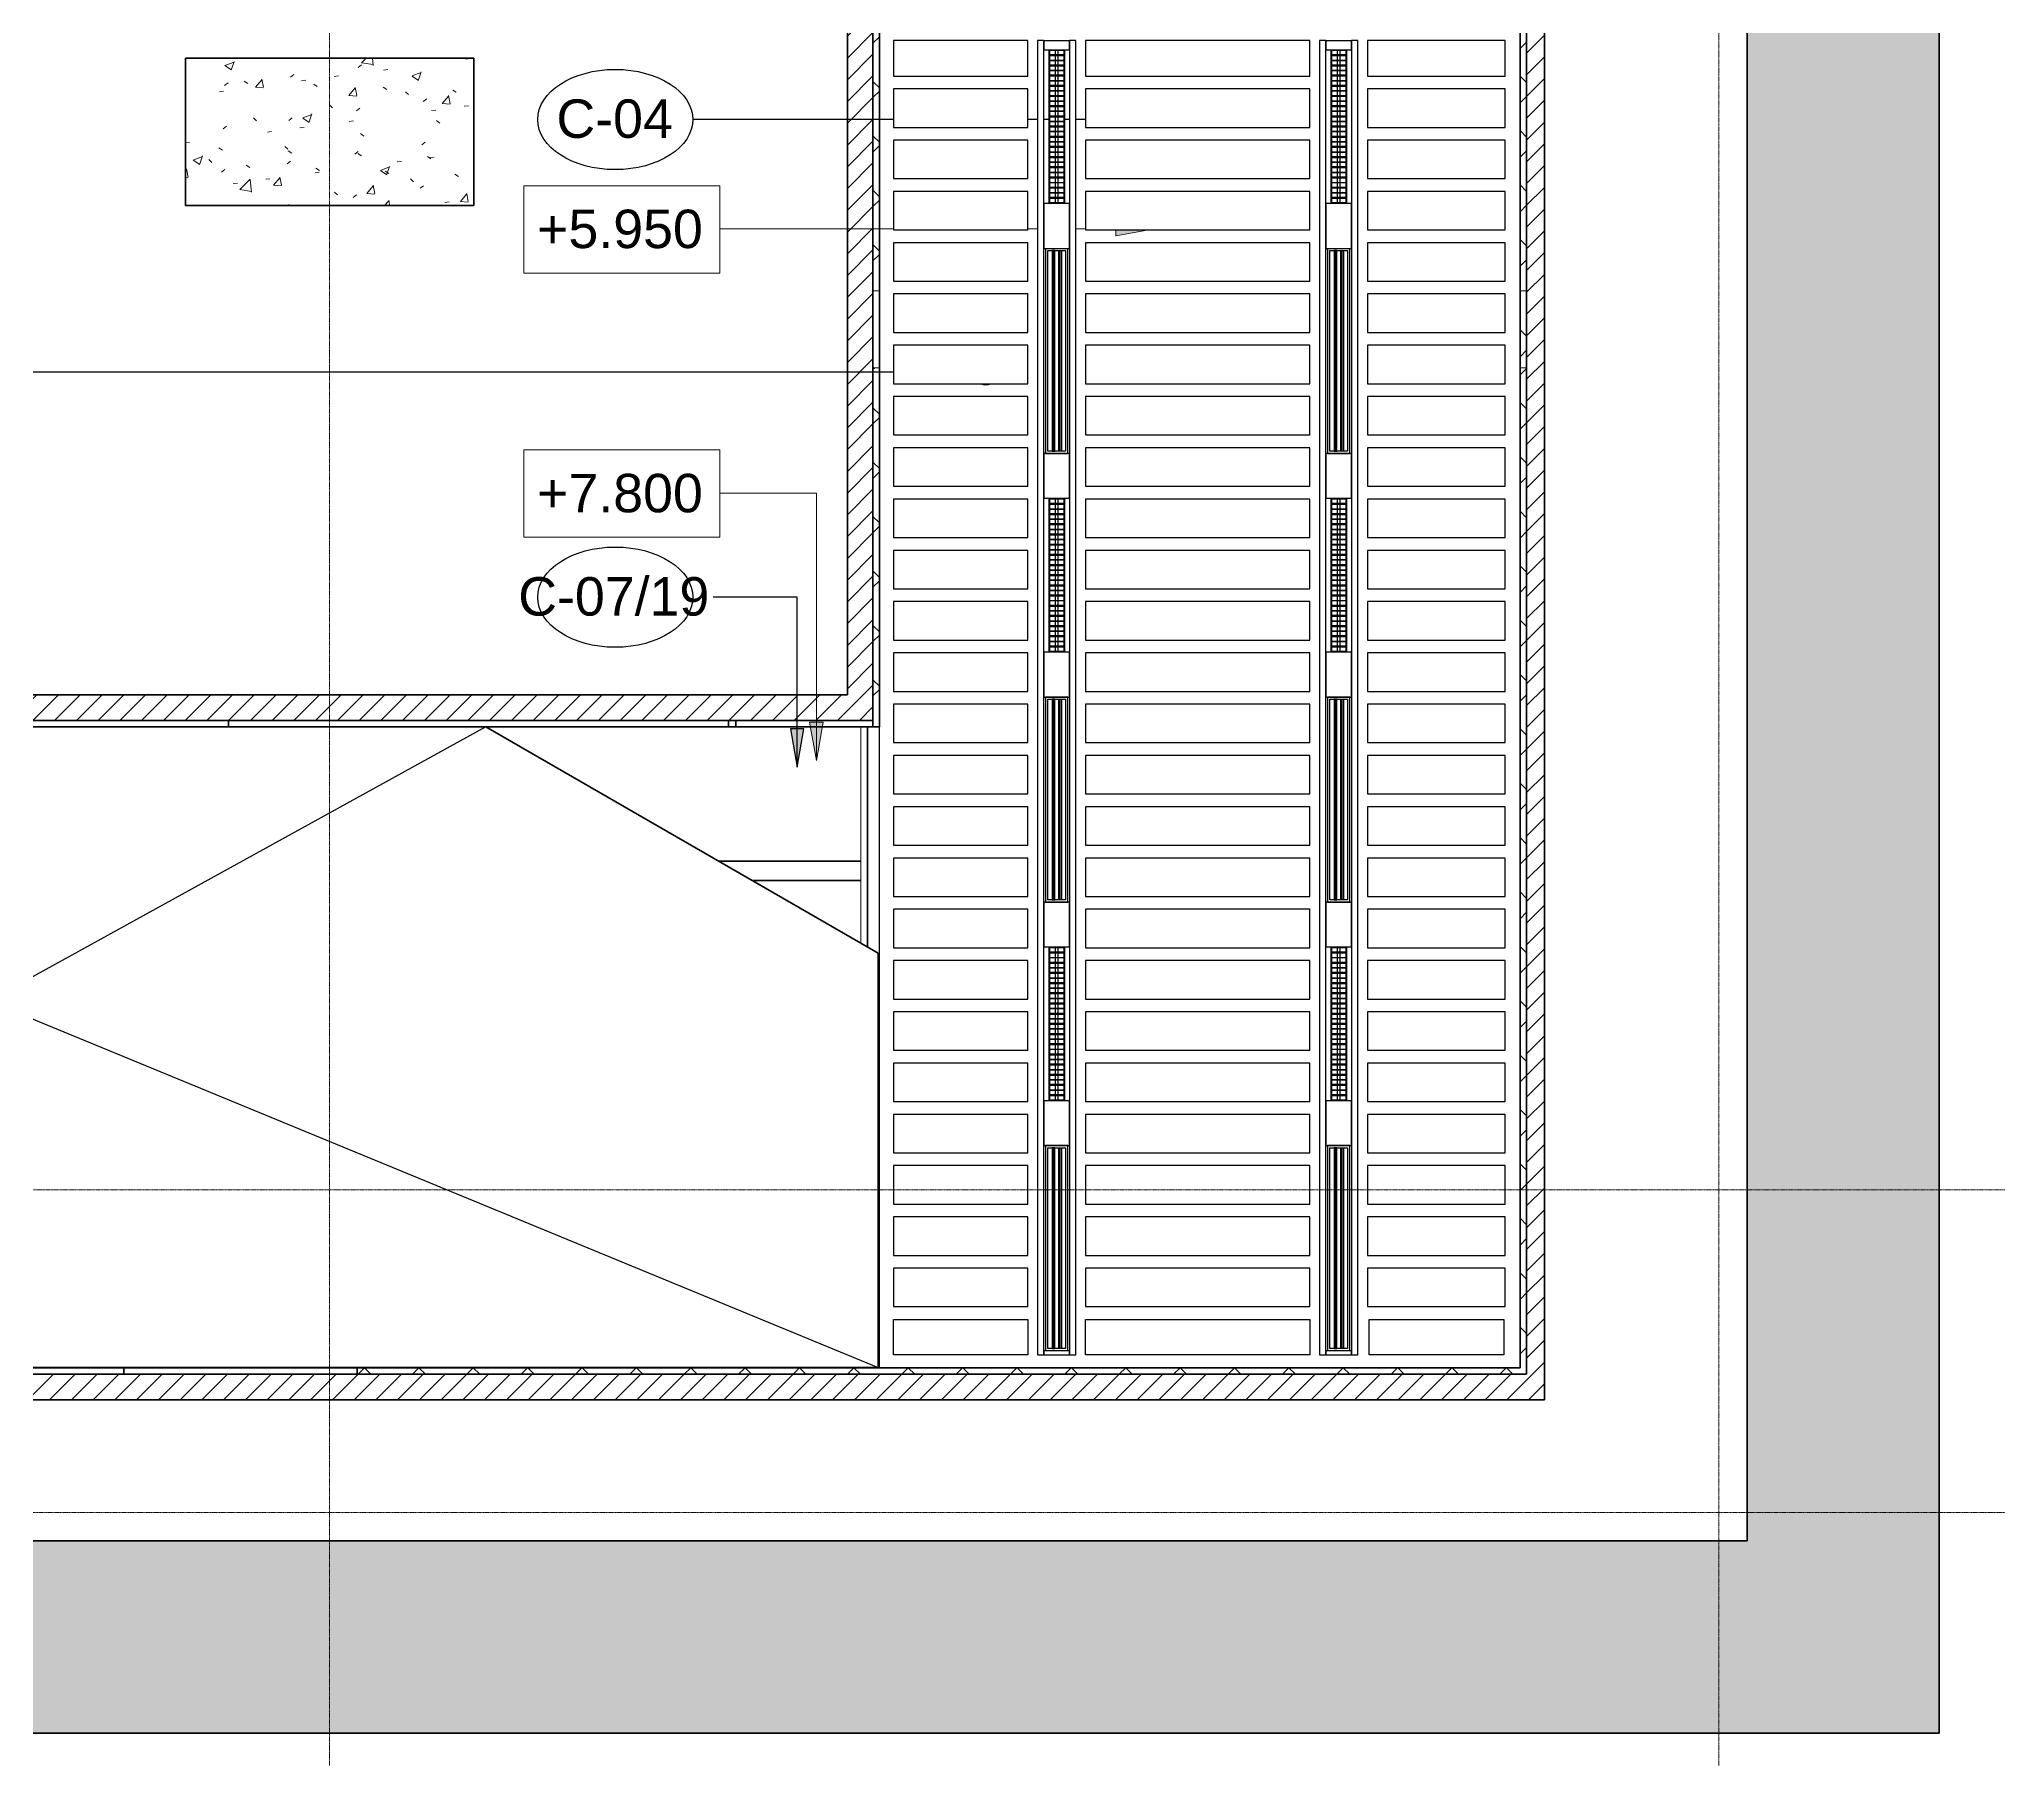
# Model space of a CAD drawing. Header units: millimetres. Extents: x -726012 to -647389, y -20772 to 18805.
# Drawn here: x -667147 to -651812, y -20288 to -6820 of the extents above; entities that cross this region are included whole.
import ezdxf
from ezdxf.enums import TextEntityAlignment as Align
from ezdxf.xclip import XClip

# ---------------------------------------------------------------- set-up
doc = ezdxf.new("R2010")
doc.units = ezdxf.units.MM
doc.header["$XCLIPFRAME"] = 0
doc.linetypes.add('DPA_Grid _ Level 100', pattern=[10, 5.5, -1.6, 1.3, -1.6])
doc.linetypes.add('Hidden', pattern=[7.2, 4.7, -2.5])
for name, color, linetype in [('000 - WIPEOUT', 250, 'Continuous'), ('001 - ASCESSORIES', 251, 'Continuous'), ('A04_TUBE SERIES', 2, 'Continuous'), ('A11_ALU.SOLID SHEET', 2, 'Continuous')]:
    doc.layers.add(name, color=color, linetype=linetype)
for name, color, linetype, lineweight in [('008 - LIGHTING', 1, 'Continuous', 9), ('_ _ A-DETL-OPENING', 1, 'Continuous', 25), ('A-ANNO-NOTE', 3, 'Continuous', 25), ('A-CLNG', 2, 'Continuous', 9), ('A-COLS', 5, 'Continuous', 70), ('A-COLS-E', 1, 'Continuous', 35), ('A-DETL', 1, 'Continuous', 70), ('A-DETL-MBND', 2, 'Hidden', 35), ('A-FLOR-E', 2, 'Continuous', 35), ('A-ROOM-IDEN', 3, 'Continuous', 25), ('A-WALL', 5, 'Continuous', 35), ('A-WALL-FNSH', 2, 'Continuous', 35), ('A-WALL-PATT', 1, 'Continuous', 35), ('G-ANNO-TEXT', 3, 'Continuous', 9), ('I-WALL-E', 2, 'Continuous', 35), ('S-GRID', 251, 'Continuous', 9), ('WALL-E', 2, 'Continuous', 35)]:
    doc.layers.add(name, color=color, linetype=linetype, lineweight=lineweight)
doc.styles.add('Arial_2', font='arial.ttf', dxfattribs={"height": 300})
pattern_1 = [(50, (0, 0), (728.7365, -63.7558), [76.2, -838.2]), (355, (0, 0), (-140.9716, 764.2276), [60.96, -670.56]), (100.451, (60.7, -5.3), (587.77, 700.46675), [64.76, -712.36]), (46.184, (0, 203.2), (1084.3162, -168.171), [114.3, -1257.3]), (96.636, (90.4, 189.2), (949.6099, 989.7098), [97.14, -1068.54]), (351.184, (0, 203.2), (949.6206, 989.7012), [91.44, -1005.84]), (21, (101.6, 152.4), (606.45787, -409.06057), [76.2, -838.2]), (326, (101.6, 152.4), (247.20834, 736.7529), [60.96, -670.56]), (71.451, (152.14, 118.3), (853.66825, 327.6855), [64.76, -712.36]), (37.5, (0, 0), (12.35469, 338.22012), [33.528, -628.904, 33.528, -647.192, -673.1]), (37.5, (0, 0), (12.35469, 338.22012), [-1343.152, 33.528, -639.572]), (7.5, (0, 0), (267.27887, 400.72213), [33.528, -354.584, 33.528, -613.664, -256.54]), (7.5, (0, 0), (267.27887, 400.72213), [-1035.304, 33.528, -223.012]), (327.5, (-226.57, 0), (542.36333, -22.91534), [33.528, -220.472, 33.528, -758.952, -1051.56]), (327.5, (-226.57, 0), (542.36333, -22.91534), [-1046.48, 33.528, -1018.032]), (317.5, (-328.17, 0), (592.51696, 101.7071), [33.528, -296.672, 33.528, -492.76, -746.76]), (317.5, (-328.17, 0), (592.51696, 101.7071), [-856.488, 33.528, -713.232])]
pattern_2 = [(45, (0, 0), (-84.852814, 84.852814), [])]
pattern_3 = [(45, (0, 0), (-212.13203, 212.13203), []), (135, (0, 0), (-212.13203, -212.13203), [])]
pattern_4 = [(45, (0, 0), (-707.1068, 707.1068), []), (135, (0, 0), (-707.1068, -707.1068), [])]

# ---------------------------------------------------------------- blocks, each defined once
blk = doc.blocks.new('DPA_Rectangular Tuscan Column - Rectangular Tuscan Column-11934986-4233-01 ENLARGED MULTI-PURPOSE LEVEL - REFLECTED CEILING PLAN - SHEET 4')
at = {"layer": 'A-DETL-MBND'}
for p, q in [((150, -300), (-150, -300)), ((150, -300), (-150, -300)), ((-125, -250), (125, -250))]:
    blk.add_line(p, q, dxfattribs=at)
blk = doc.blocks.new('DPA_Rectangular Tuscan Column - Rectangular Tuscan Column-11935156-4233-01 ENLARGED MULTI-PURPOSE LEVEL - REFLECTED CEILING PLAN - SHEET 4')
at = {"layer": 'A-DETL-MBND'}
for p, q in [((-150, 300), (150, 300)), ((-150, 300), (150, 300)), ((-125, 250), (125, 250))]:
    blk.add_line(p, q, dxfattribs=at)
blk = doc.blocks.new('Columns 1 - Columns 1-11975805-4233-01 ENLARGED MULTI-PURPOSE LEVEL - REFLECTED CEILING PLAN - SHEET 4')
at = {"layer": 'A-DETL-MBND'}
for p, q in [((-663972, -12183), (-663871, -12183)), ((-663871, -12183), (-663972, -12183)), ((-660736, -17183), (-660826, -17183)), ((-660826, -17183), (-660736, -17183))]:
    blk.add_line(p, q, dxfattribs=at)
blk = doc.blocks.new('Ceiling Tags - Ceiling Tags-9510765-4233-01 ENLARGED MULTI-PURPOSE LEVEL - REFLECTED CEILING PLAN - SHEET 4')
at = {"layer": 'A-ANNO-NOTE'}
blk.add_ellipse((0, 0), major_axis=(6.05, 0), ratio=0.646436, dxfattribs=at)
blk = doc.blocks.new('Ceilings 4 - Ceilings 2-6936450-4233-01 ENLARGED MULTI-PURPOSE LEVEL - REFLECTED CEILING PLAN - SHEET 4')
at = {"layer": 'A-CLNG'}
for p, q in [((-660736, -12183), (-660686, -12183)), ((-660686, -12183), (-660736, -12183)), ((-660736, -13873), (-660736, -12183)), ((-660736, -12183), (-660736, -13873)), ((-660686, -12183), (-660686, -13902)), ((-660686, -12183), (-660686, -13902))]:
    blk.add_line(p, q, dxfattribs=at)
blk = doc.blocks.new('*U885')
at = {"layer": 'A-CLNG'}
blk.add_blockref('Ceilings 4 - Ceilings 2-6936450-4233-01 ENLARGED MULTI-PURPOSE LEVEL - REFLECTED CEILING PLAN - SHEET 4', (676282, 7541), dxfattribs=at)
blk = doc.blocks.new('*U543')
blk.add_point((0, 0))
at = {"layer": 'Defpoints', "color": 250}
blk.add_text('AL.SHEET-HAT-TYPE-C', height=7, rotation=270, dxfattribs=at).set_placement((15, 0), align=Align.BOTTOM_CENTER)
blk.add_wipeout([(0, -100), (350, -100), (350, 100), (0, 100)]).dxf.layer = '000 - WIPEOUT'
at = {"layer": 'A11_ALU.SOLID SHEET', "color": 0}
blk.add_lwpolyline([(0, -100), (350, -100), (350, 100), (0, 100)], close=True, dxfattribs=at)
blk = doc.blocks.new('*U531')
at = {"layer": '001 - ASCESSORIES', "color": 0, "linetype": 'ByBlock'}
blk.add_lwpolyline([(800, 87), (-800, 87), (-800, -87), (800, -87)], close=True, dxfattribs=at)
at = {"layer": '001 - ASCESSORIES', "linetype": 'ByBlock'}
for points in [[(-782, 69), (782, 69), (782, -69), (-782, -69)], [(782, 36), (-782, 36), (-782, 16), (782, 16)], [(-782, -16), (782, -16), (782, -36), (-782, -36)]]:
    blk.add_lwpolyline(points, close=True, dxfattribs=at)
for points in [[(782, 26), (-782, 26)], [(-782, -26), (782, -26)]]:
    blk.add_lwpolyline(points, dxfattribs=at)
blk = doc.blocks.new('*U526')
at = {"color": 1}
blk.add_wipeout([(600, -60), (-600, -60), (-600, 60), (600, 60)], dxfattribs=at).dxf.layer = '000 - WIPEOUT'
at = {"layer": '001 - ASCESSORIES', "color": 0}
blk.add_lwpolyline([(600, -60), (-600, -60), (-600, 60), (600, 60)], close=True, dxfattribs=at)
at = {"layer": '001 - ASCESSORIES'}
for points in [[(-593, -55), (-598, -55), (-598, 55), (-593, 55)], [(595, -55), (-595, -55), (-595, 55), (595, 55)], [(-559, -55), (-554, -55), (-554, 55), (-559, 55)], [(-514, -55), (-519, -55), (-519, 55), (-514, 55)], [(-479, -55), (-474, -55), (-474, 55), (-479, 55)], [(-435, -55), (-440, -55), (-440, 55), (-435, 55)], [(-400, -55), (-395, -55), (-395, 55), (-400, 55)], [(-355, -55), (-360, -55), (-360, 55), (-355, 55)], [(-320, -55), (-315, -55), (-315, 55), (-320, 55)], [(-276, -55), (-281, -55), (-281, 55), (-276, 55)], [(-241, -55), (-236, -55), (-236, 55), (-241, 55)], [(-196, -55), (-201, -55), (-201, 55), (-196, 55)], [(-161, -55), (-156, -55), (-156, 55), (-161, 55)], [(-117, -55), (-122, -55), (-122, 55), (-117, 55)], [(-82, -55), (-77, -55), (-77, 55), (-82, 55)], [(-37, -55), (-42, -55), (-42, 55), (-37, 55)], [(-3, -55), (3, -55), (3, 55), (-3, 55)], [(42, -55), (37, -55), (37, 55), (42, 55)], [(77, -55), (82, -55), (82, 55), (77, 55)], [(122, -55), (117, -55), (117, 55), (122, 55)], [(156, -55), (161, -55), (161, 55), (156, 55)], [(201, -55), (196, -55), (196, 55), (201, 55)], [(236, -55), (241, -55), (241, 55), (236, 55)], [(281, -55), (276, -55), (276, 55), (281, 55)], [(315, -55), (320, -55), (320, 55), (315, 55)], [(360, -55), (355, -55), (355, 55), (360, 55)], [(395, -55), (400, -55), (400, 55), (395, 55)], [(440, -55), (435, -55), (435, 55), (440, 55)], [(474, -55), (479, -55), (479, 55), (474, 55)], [(519, -55), (514, -55), (514, 55), (519, 55)], [(554, -55), (559, -55), (559, 55), (554, 55)], [(598, -55), (593, -55), (593, 55), (598, 55)]]:
    blk.add_lwpolyline(points, close=True, dxfattribs=at)
for points in [[(-593, 10), (-559, 10)], [(-554, 10), (-519, 10)], [(-514, 10), (-479, 10)], [(-474, 10), (-440, 10)], [(-435, 10), (-400, 10)], [(-395, 10), (-360, 10)], [(-355, 10), (-320, 10)], [(-315, 10), (-281, 10)], [(-276, 10), (-241, 10)], [(-236, 10), (-201, 10)], [(-196, 10), (-161, 10)], [(-156, 10), (-122, 10)], [(-117, 10), (-82, 10)], [(-77, 10), (-42, 10)], [(-37, 10), (-3, 10)], [(3, 10), (37, 10)], [(42, 10), (77, 10)], [(82, 10), (117, 10)], [(122, 10), (156, 10)], [(161, 10), (196, 10)], [(201, 10), (236, 10)], [(241, 10), (276, 10)], [(281, 10), (315, 10)], [(320, 10), (355, 10)], [(360, 10), (395, 10)], [(400, 10), (435, 10)], [(440, 10), (474, 10)], [(479, 10), (514, 10)], [(519, 10), (554, 10)], [(559, 10), (593, 10)], [(-593, -10), (-559, -10)], [(-554, -10), (-519, -10)], [(-514, -10), (-479, -10)], [(-474, -10), (-440, -10)], [(-435, -10), (-400, -10)], [(-395, -10), (-360, -10)], [(-355, -10), (-320, -10)], [(-315, -10), (-281, -10)], [(-276, -10), (-241, -10)], [(-236, -10), (-201, -10)], [(-196, -10), (-161, -10)], [(-156, -10), (-122, -10)], [(-117, -10), (-82, -10)], [(-77, -10), (-42, -10)], [(-37, -10), (-3, -10)], [(3, -10), (37, -10)], [(42, -10), (77, -10)], [(82, -10), (117, -10)], [(122, -10), (156, -10)], [(161, -10), (196, -10)], [(201, -10), (236, -10)], [(241, -10), (276, -10)], [(281, -10), (315, -10)], [(320, -10), (355, -10)], [(360, -10), (395, -10)], [(400, -10), (435, -10)], [(440, -10), (474, -10)], [(479, -10), (514, -10)], [(519, -10), (554, -10)], [(559, -10), (593, -10)]]:
    blk.add_lwpolyline(points, dxfattribs=at)
blk = doc.blocks.new('*U554')
blk.add_wipeout([(-25, 0), (25, 0), (25, 10253), (-25, 10253)]).dxf.layer = '000 - WIPEOUT'
at = {"layer": 'A04_TUBE SERIES', "color": 0}
blk.add_lwpolyline([(-25, 0), (25, 0), (25, 10253), (-25, 10253)], close=True, dxfattribs=at)
at = {"layer": 'Defpoints', "color": 250, "flags": 1}
blk.add_attdef('EXTR.OVL-LENGTH_', (-33, -9), '', height=5, dxfattribs=at)
blk = doc.blocks.new('*U555')
blk.add_wipeout([(-25, 0), (25, 0), (25, 10253), (-25, 10253)]).dxf.layer = '000 - WIPEOUT'
at = {"layer": 'A04_TUBE SERIES', "color": 0}
blk.add_lwpolyline([(-25, 0), (25, 0), (25, 10253), (-25, 10253)], close=True, dxfattribs=at)
at = {"layer": 'Defpoints', "color": 250, "flags": 1}
blk.add_attdef('EXTR.OVL-LENGTH_', (-33, -9), '', height=5, dxfattribs=at)
blk = doc.blocks.new('*U747')
blk.add_point((0, 0))
at = {"layer": 'Defpoints', "color": 250}
blk.add_text('AL.SHEET-HAT-TYPE-C', height=7, rotation=270, dxfattribs=at).set_placement((15, 0), align=Align.BOTTOM_CENTER)
blk.add_wipeout([(0, -100), (71, -100), (71, 100), (0, 100)]).dxf.layer = '000 - WIPEOUT'
at = {"layer": 'A11_ALU.SOLID SHEET', "color": 0}
blk.add_lwpolyline([(0, -100), (71, -100), (71, 100), (0, 100)], close=True, dxfattribs=at)
blk = doc.blocks.new('*U748')
blk.add_point((0, 0))
at = {"layer": 'Defpoints', "color": 250}
blk.add_text('AL.SHEET-HAT-TYPE-C', height=7, rotation=270, dxfattribs=at).set_placement((15, 0), align=Align.BOTTOM_CENTER)
blk.add_wipeout([(0, -100), (32, -100), (32, 100), (0, 100)]).dxf.layer = '000 - WIPEOUT'
at = {"layer": 'A11_ALU.SOLID SHEET', "color": 0}
blk.add_lwpolyline([(0, -100), (32, -100), (32, 100), (0, 100)], close=True, dxfattribs=at)
blk = doc.blocks.new('*U1281')
at = {"color": 3}
for points in [[(-875, 4750), (875, 4750), (875, 4450), (-875, 4450)], [(-875, 4350), (875, 4350), (875, 4050), (-875, 4050)], [(-875, 3950), (875, 3950), (875, 3650), (-875, 3650)], [(-875, 3550), (875, 3550), (875, 3250), (-875, 3250)], [(-875, 3150), (875, 3150), (875, 2850), (-875, 2850)], [(-875, 2750), (875, 2750), (875, 2450), (-875, 2450)], [(-875, 2350), (875, 2350), (875, 2050), (-875, 2050)], [(-875, 1950), (875, 1950), (875, 1650), (-875, 1650)], [(-875, 1550), (875, 1550), (875, 1250), (-875, 1250)], [(-875, 1150), (875, 1150), (875, 850), (-875, 850)], [(-875, 750), (875, 750), (875, 450), (-875, 450)], [(-875, 350), (875, 350), (875, 50), (-875, 50)], [(-875, -50), (875, -50), (875, -350), (-875, -350)], [(-875, -450), (875, -450), (875, -750), (-875, -750)], [(-875, -850), (875, -850), (875, -1150), (-875, -1150)], [(-875, -1250), (875, -1250), (875, -1550), (-875, -1550)], [(-875, -1650), (875, -1650), (875, -1950), (-875, -1950)], [(-875, -2050), (875, -2050), (875, -2350), (-875, -2350)], [(-875, -2450), (875, -2450), (875, -2750), (-875, -2750)], [(-875, -2850), (875, -2850), (875, -3150), (-875, -3150)], [(-875, -3250), (875, -3250), (875, -3550), (-875, -3550)], [(-875, -3650), (875, -3650), (875, -3950), (-875, -3950)], [(-875, -4050), (875, -4050), (875, -4350), (-875, -4350)], [(-875, -4450), (875, -4450), (875, -4750), (-875, -4750)]]:
    blk.add_wipeout(points, dxfattribs=at).dxf.layer = '000 - WIPEOUT'
at = {"layer": 'A11_ALU.SOLID SHEET', "color": 0, "linetype": 'ByBlock'}
for points in [[(-875, 4450), (875, 4450), (875, 4750), (-875, 4750)], [(-875, 4050), (875, 4050), (875, 4350), (-875, 4350)], [(-875, 3650), (875, 3650), (875, 3950), (-875, 3950)], [(-875, 3250), (875, 3250), (875, 3550), (-875, 3550)], [(-875, 2850), (875, 2850), (875, 3150), (-875, 3150)], [(-875, 2450), (875, 2450), (875, 2750), (-875, 2750)], [(-875, 2050), (875, 2050), (875, 2350), (-875, 2350)], [(-875, 1650), (875, 1650), (875, 1950), (-875, 1950)], [(-875, 1250), (875, 1250), (875, 1550), (-875, 1550)], [(-875, 850), (875, 850), (875, 1150), (-875, 1150)], [(-875, 450), (875, 450), (875, 750), (-875, 750)], [(-875, 50), (875, 50), (875, 350), (-875, 350)], [(-875, -350), (875, -350), (875, -50), (-875, -50)], [(-875, -750), (875, -750), (875, -450), (-875, -450)], [(-875, -1150), (875, -1150), (875, -850), (-875, -850)], [(-875, -1550), (875, -1550), (875, -1250), (-875, -1250)], [(-875, -1950), (875, -1950), (875, -1650), (-875, -1650)], [(-875, -2350), (875, -2350), (875, -2050), (-875, -2050)], [(-875, -2750), (875, -2750), (875, -2450), (-875, -2450)], [(-875, -3150), (875, -3150), (875, -2850), (-875, -2850)], [(-875, -3550), (875, -3550), (875, -3250), (-875, -3250)], [(-875, -3950), (875, -3950), (875, -3650), (-875, -3650)], [(-875, -4350), (875, -4350), (875, -4050), (-875, -4050)], [(-875, -4750), (875, -4750), (875, -4450), (-875, -4450)]]:
    blk.add_lwpolyline(points, close=True, dxfattribs=at)
blk = doc.blocks.new('*U1282')
at = {"color": 3}
for points in [[(-537.5, 4750), (537.5, 4750), (537.5, 4450), (-537.5, 4450)], [(-537.5, 4350), (537.5, 4350), (537.5, 4050), (-537.5, 4050)], [(-537.5, 3950), (537.5, 3950), (537.5, 3650), (-537.5, 3650)], [(-537.5, 3550), (537.5, 3550), (537.5, 3250), (-537.5, 3250)], [(-537.5, 3150), (537.5, 3150), (537.5, 2850), (-537.5, 2850)], [(-537.5, 2750), (537.5, 2750), (537.5, 2450), (-537.5, 2450)], [(-537.5, 2350), (537.5, 2350), (537.5, 2050), (-537.5, 2050)], [(-537.5, 1950), (537.5, 1950), (537.5, 1650), (-537.5, 1650)], [(-537.5, 1550), (537.5, 1550), (537.5, 1250), (-537.5, 1250)], [(-537.5, 1150), (537.5, 1150), (537.5, 850), (-537.5, 850)], [(-537.5, 750), (537.5, 750), (537.5, 450), (-537.5, 450)], [(-537.5, 350), (537.5, 350), (537.5, 50), (-537.5, 50)], [(-537.5, -50), (537.5, -50), (537.5, -350), (-537.5, -350)], [(-537.5, -450), (537.5, -450), (537.5, -750), (-537.5, -750)], [(-537.5, -850), (537.5, -850), (537.5, -1150), (-537.5, -1150)], [(-537.5, -1250), (537.5, -1250), (537.5, -1550), (-537.5, -1550)], [(-537.5, -1650), (537.5, -1650), (537.5, -1950), (-537.5, -1950)], [(-537.5, -2050), (537.5, -2050), (537.5, -2350), (-537.5, -2350)], [(-537.5, -2450), (537.5, -2450), (537.5, -2750), (-537.5, -2750)], [(-537.5, -2850), (537.5, -2850), (537.5, -3150), (-537.5, -3150)], [(-537.5, -3250), (537.5, -3250), (537.5, -3550), (-537.5, -3550)], [(-537.5, -3650), (537.5, -3650), (537.5, -3950), (-537.5, -3950)], [(-537.5, -4050), (537.5, -4050), (537.5, -4350), (-537.5, -4350)], [(-537.5, -4450), (537.5, -4450), (537.5, -4750), (-537.5, -4750)]]:
    blk.add_wipeout(points, dxfattribs=at).dxf.layer = '000 - WIPEOUT'
at = {"layer": 'A11_ALU.SOLID SHEET', "color": 0, "linetype": 'ByBlock'}
for points in [[(-537.5, 4450), (537.5, 4450), (537.5, 4750), (-537.5, 4750)], [(-537.5, 4050), (537.5, 4050), (537.5, 4350), (-537.5, 4350)], [(-537.5, 3650), (537.5, 3650), (537.5, 3950), (-537.5, 3950)], [(-537.5, 3250), (537.5, 3250), (537.5, 3550), (-537.5, 3550)], [(-537.5, 2850), (537.5, 2850), (537.5, 3150), (-537.5, 3150)], [(-537.5, 2450), (537.5, 2450), (537.5, 2750), (-537.5, 2750)], [(-537.5, 2050), (537.5, 2050), (537.5, 2350), (-537.5, 2350)], [(-537.5, 1650), (537.5, 1650), (537.5, 1950), (-537.5, 1950)], [(-537.5, 1250), (537.5, 1250), (537.5, 1550), (-537.5, 1550)], [(-537.5, 850), (537.5, 850), (537.5, 1150), (-537.5, 1150)], [(-537.5, 450), (537.5, 450), (537.5, 750), (-537.5, 750)], [(-537.5, 50), (537.5, 50), (537.5, 350), (-537.5, 350)], [(-537.5, -350), (537.5, -350), (537.5, -50), (-537.5, -50)], [(-537.5, -750), (537.5, -750), (537.5, -450), (-537.5, -450)], [(-537.5, -1150), (537.5, -1150), (537.5, -850), (-537.5, -850)], [(-537.5, -1550), (537.5, -1550), (537.5, -1250), (-537.5, -1250)], [(-537.5, -1950), (537.5, -1950), (537.5, -1650), (-537.5, -1650)], [(-537.5, -2350), (537.5, -2350), (537.5, -2050), (-537.5, -2050)], [(-537.5, -2750), (537.5, -2750), (537.5, -2450), (-537.5, -2450)], [(-537.5, -3150), (537.5, -3150), (537.5, -2850), (-537.5, -2850)], [(-537.5, -3550), (537.5, -3550), (537.5, -3250), (-537.5, -3250)], [(-537.5, -3950), (537.5, -3950), (537.5, -3650), (-537.5, -3650)], [(-537.5, -4350), (537.5, -4350), (537.5, -4050), (-537.5, -4050)], [(-537.5, -4750), (537.5, -4750), (537.5, -4450), (-537.5, -4450)]]:
    blk.add_lwpolyline(points, close=True, dxfattribs=at)
blk = doc.blocks.new('*U1283')
at = {"color": 3}
for points in [[(-525, 4750), (525, 4750), (525, 4450), (-525, 4450)], [(-525, 4350), (525, 4350), (525, 4050), (-525, 4050)], [(-525, 3950), (525, 3950), (525, 3650), (-525, 3650)], [(-525, 3550), (525, 3550), (525, 3250), (-525, 3250)], [(-525, 3150), (525, 3150), (525, 2850), (-525, 2850)], [(-525, 2750), (525, 2750), (525, 2450), (-525, 2450)], [(-525, 2350), (525, 2350), (525, 2050), (-525, 2050)], [(-525, 1950), (525, 1950), (525, 1650), (-525, 1650)], [(-525, 1550), (525, 1550), (525, 1250), (-525, 1250)], [(-525, 1150), (525, 1150), (525, 850), (-525, 850)], [(-525, 750), (525, 750), (525, 450), (-525, 450)], [(-525, 350), (525, 350), (525, 50), (-525, 50)], [(-525, -50), (525, -50), (525, -350), (-525, -350)], [(-525, -450), (525, -450), (525, -750), (-525, -750)], [(-525, -850), (525, -850), (525, -1150), (-525, -1150)], [(-525, -1250), (525, -1250), (525, -1550), (-525, -1550)], [(-525, -1650), (525, -1650), (525, -1950), (-525, -1950)], [(-525, -2050), (525, -2050), (525, -2350), (-525, -2350)], [(-525, -2450), (525, -2450), (525, -2750), (-525, -2750)], [(-525, -2850), (525, -2850), (525, -3150), (-525, -3150)], [(-525, -3250), (525, -3250), (525, -3550), (-525, -3550)], [(-525, -3650), (525, -3650), (525, -3950), (-525, -3950)], [(-525, -4050), (525, -4050), (525, -4350), (-525, -4350)], [(-525, -4450), (525, -4450), (525, -4750), (-525, -4750)]]:
    blk.add_wipeout(points, dxfattribs=at).dxf.layer = '000 - WIPEOUT'
at = {"layer": 'A11_ALU.SOLID SHEET', "color": 0, "linetype": 'ByBlock'}
for points in [[(-525, 4450), (525, 4450), (525, 4750), (-525, 4750)], [(-525, 4050), (525, 4050), (525, 4350), (-525, 4350)], [(-525, 3650), (525, 3650), (525, 3950), (-525, 3950)], [(-525, 3250), (525, 3250), (525, 3550), (-525, 3550)], [(-525, 2850), (525, 2850), (525, 3150), (-525, 3150)], [(-525, 2450), (525, 2450), (525, 2750), (-525, 2750)], [(-525, 2050), (525, 2050), (525, 2350), (-525, 2350)], [(-525, 1650), (525, 1650), (525, 1950), (-525, 1950)], [(-525, 1250), (525, 1250), (525, 1550), (-525, 1550)], [(-525, 850), (525, 850), (525, 1150), (-525, 1150)], [(-525, 450), (525, 450), (525, 750), (-525, 750)], [(-525, 50), (525, 50), (525, 350), (-525, 350)], [(-525, -350), (525, -350), (525, -50), (-525, -50)], [(-525, -750), (525, -750), (525, -450), (-525, -450)], [(-525, -1150), (525, -1150), (525, -850), (-525, -850)], [(-525, -1550), (525, -1550), (525, -1250), (-525, -1250)], [(-525, -1950), (525, -1950), (525, -1650), (-525, -1650)], [(-525, -2350), (525, -2350), (525, -2050), (-525, -2050)], [(-525, -2750), (525, -2750), (525, -2450), (-525, -2450)], [(-525, -3150), (525, -3150), (525, -2850), (-525, -2850)], [(-525, -3550), (525, -3550), (525, -3250), (-525, -3250)], [(-525, -3950), (525, -3950), (525, -3650), (-525, -3650)], [(-525, -4350), (525, -4350), (525, -4050), (-525, -4050)], [(-525, -4750), (525, -4750), (525, -4450), (-525, -4450)]]:
    blk.add_lwpolyline(points, close=True, dxfattribs=at)
blk = doc.blocks.new('*U1284')
at = {"layer": 'Defpoints'}
blk.add_point((0, 0), dxfattribs=at)
blk.add_wipeout([(525, 250), (525, 526.5), (-525, 526.5), (-525, 250)]).dxf.layer = '000 - WIPEOUT'
at = {"layer": 'A11_ALU.SOLID SHEET', "color": 0}
blk.add_lwpolyline([(525, 250), (525, 526.5), (-525, 526.5), (-525, 250)], close=True, dxfattribs=at)
at = {"layer": 'Defpoints'}
blk.add_point((0, 400), dxfattribs=at)
blk = doc.blocks.new('*U1285')
at = {"layer": 'Defpoints'}
blk.add_point((0, 0), dxfattribs=at)
blk.add_wipeout([(875, 250), (875, 526.5), (-875, 526.5), (-875, 250)]).dxf.layer = '000 - WIPEOUT'
at = {"layer": 'A11_ALU.SOLID SHEET', "color": 0}
blk.add_lwpolyline([(875, 250), (875, 526.5), (-875, 526.5), (-875, 250)], close=True, dxfattribs=at)
at = {"layer": 'Defpoints'}
blk.add_point((0, 400), dxfattribs=at)
blk = doc.blocks.new('*U1286')
at = {"layer": 'Defpoints'}
blk.add_point((0, 0), dxfattribs=at)
blk.add_wipeout([(537.5, 250), (537.5, 526.5), (-537.5, 526.5), (-537.5, 250)]).dxf.layer = '000 - WIPEOUT'
at = {"layer": 'A11_ALU.SOLID SHEET', "color": 0}
blk.add_lwpolyline([(537.5, 250), (537.5, 526.5), (-537.5, 526.5), (-537.5, 250)], close=True, dxfattribs=at)
at = {"layer": 'Defpoints'}
blk.add_point((0, 400), dxfattribs=at)
blk = doc.blocks.new('*U1287')
at = {"layer": 'A11_ALU.SOLID SHEET', "color": 0, "linetype": 'ByBlock'}
for name, p in [('*U1284', (84724, -10936)), ('*U1285', (86574, -10936)), ('*U1286', (88436, -10936))]:
    blk.add_blockref(name, p, dxfattribs=at)
blk.add_lwpolyline([(84090, -10309), (89090, -10309), (89090, -20762), (84090, -20762)], close=True)
for name, p in [('*U1283', (84724, -15536)), ('*U1281', (86574, -15536)), ('*U1282', (88436, -15536))]:
    blk.add_blockref(name, p, dxfattribs=at)
at = {"layer": 'A11_ALU.SOLID SHEET', "color": 1, "rotation": 270}
for p in [(85474, -13630), (87674, -13630), (85474, -15180), (87674, -15180), (85474, -17130), (87674, -17130), (85474, -18680), (87674, -18680)]:
    blk.add_blockref('*U543', p, dxfattribs=at)
at = {"layer": '008 - LIGHTING', "rotation": 90}
for name, p in [('*U531', (85474, -12830)), ('*U531', (87674, -12830)), ('*U526', (85474, -14580)), ('*U526', (87674, -14580)), ('*U531', (85474, -16330)), ('*U531', (87674, -16330)), ('*U526', (85474, -18080)), ('*U526', (87674, -18080)), ('*U531', (85474, -19830)), ('*U531', (87674, -19830))]:
    blk.add_blockref(name, p, dxfattribs=at)
at = {"layer": 'A11_ALU.SOLID SHEET', "color": 0, "linetype": 'ByBlock', "xscale": -1, "rotation": 180}
for name, p in [('*U1284', (84724, -20135)), ('*U1285', (86574, -20135)), ('*U1284', (88436, -20135))]:
    blk.add_blockref(name, p, dxfattribs=at)
at = {"layer": 'A11_ALU.SOLID SHEET', "color": 1, "rotation": 270}
for name, p in [('*U543', (85474, -11680)), ('*U543', (87674, -11680)), ('*U748', (85474, -20630)), ('*U748', (87674, -20630))]:
    blk.add_blockref(name, p, dxfattribs=at)
at = {"layer": '008 - LIGHTING', "rotation": 90}
for p in [(85474, -11080), (87674, -11080)]:
    blk.add_blockref('*U526', p, dxfattribs=at)
at = {"layer": 'A11_ALU.SOLID SHEET', "color": 1}
for p, rotation in [((85474, -10481), 89.99999999998826), ((87674, -10481), 90.00000000001177)]:
    blk.add_blockref('*U747', p, dxfattribs=dict(at, rotation=rotation))
at = {"layer": 'A04_TUBE SERIES', "color": 0, "linetype": 'ByBlock'}
for name, p in [('*U555', (85349, -20662)), ('*U554', (85599, -20662)), ('*U554', (87549, -20662)), ('*U554', (87799, -20662))]:
    blk.add_blockref(name, p, dxfattribs=at)
blk = doc.blocks.new('*U1069')
at = {"layer": '_ _ A-DETL-OPENING'}
for p, q in [((3555, -4641.6), (15679.3, -9641.5)), ((12619.2, -4641.6), (3555, -9641.5))]:
    blk.add_line(p, q, dxfattribs=at)
at = {"layer": 'A-DETL', "lineweight": 9}
for p, q in [((3355, -4391.6), (15440, -4391.6)), ((20875, -9891.6), (3555, -9891.6)), ((22460, -10991.6), (22460, -9891.6)), ((3555, -10991.6), (22460, -10991.6))]:
    blk.add_line(p, q, dxfattribs=at)
at = {"layer": 'A-DETL', "lineweight": 50}
for p, q in [((12619.2, -4641.6), (3555, -4641.6)), ((15679.3, -6408.3), (12619.2, -4641.6)), ((15679.3, -9641.5), (15679.3, -6408.3)), ((3555, -9641.5), (15679.3, -9641.5))]:
    blk.add_line(p, q, dxfattribs=at)
at = {"layer": 'S-GRID', "linetype": 'DPA_Grid _ Level 100'}
for p, q in [((11400, -12746.5), (11400, 25446.8)), ((22240, -12746.5), (22240, 25446.8)), ((24470.7, -8254.6), (-48391.9, -8254.6)), ((-48391.9, -10771.6), (24470.7, -10771.6))]:
    blk.add_line(p, q, dxfattribs=at)

msp = doc.modelspace()

# ---------------------------------------------------------------- hatches: boundary and pattern name
at = {"layer": 'A-ANNO-NOTE'}
for points in [[(-658439, -7446), (-658739, -7393), (-658739, -7499)], [(-661233, -12499), (-661181, -12199), (-661286, -12199)]]:
    msp.add_hatch(color=256, dxfattribs=at).paths.add_polyline_path(points)
at = {"layer": 'A-COLS-E', "lineweight": 9}
h = msp.add_hatch(dxfattribs=at)
h.set_pattern_fill('FP_1', color=256, style=0, pattern_type=2)
h.set_pattern_definition(pattern_1)
h.paths.add_polyline_path([(-663757, -8116), (-663757, -6966), (-666007, -6966), (-666007, -8116), (-665314, -8116)])
at = {"layer": 'A-DETL-MBND'}
h = msp.add_hatch(dxfattribs=at)
h.set_pattern_fill('FP_5', color=256, style=0, pattern_type=2)
h.set_pattern_definition([(90, (-585136, -13308), (3600, -2e-13), [1200, 0]), (90, (-588736, -13308), (3600, -2e-13), [1200, 0]), (0, (-588735.9, -12183), (0, -1200), [3600, 0]), (0, (-588735.9, -13233), (0, -1200), [3600, 0])])
h.paths.add_polyline_path([(-660736, -13873), (-660736, -12183), (-663663, -12183), (-660941, -13755)])
at = {"layer": 'A-ROOM-IDEN'}
h = msp.add_hatch(color=256, dxfattribs=at)
edge = h.paths.add_edge_path()
edge.add_arc((-659763, -9418), 100, 0, 360)
at = {"layer": 'A-WALL-PATT', "lineweight": 9}
h = msp.add_hatch(dxfattribs=at)
h.set_pattern_fill('FP_2', color=256, style=0, pattern_type=2)
h.set_pattern_definition(pattern_2)
h.paths.add_polyline_path([(-655542, -17233), (-655402, -17233), (-655402, 1179), (-655542, 1179), (-655542, -12188)])
h.paths.add_polyline_path([(-655472, 2379), (-655402, 2379), (-655402, 3457), (-655542, 3317), (-655542, 2379)])
h = msp.add_hatch(dxfattribs=at)
h.set_pattern_fill('FP_1', color=256, style=0, pattern_type=2)
h.set_pattern_definition(pattern_1)
h.paths.add_polyline_path([(-653822, -20033), (-652322, -20033), (-652322, 3345), (-653822, 3345), (-653822, -18533)])
h = msp.add_hatch(dxfattribs=at)
h.set_pattern_fill('FP_2', color=256, style=0, pattern_type=2)
h.set_pattern_definition(pattern_2)
h.paths.add_polyline_path([(-660642, -11933), (-660642, 2781), (-660842, 2981), (-660842, -11933)])
h = msp.add_hatch(dxfattribs=at)
h.set_pattern_fill('FP_3', color=256, style=0, pattern_type=2)
h.set_pattern_definition(pattern_3)
h.paths.add_polyline_path([(-660592, -8783), (-660592, -6739), (-660642, -6739), (-660642, -8783)])
h = msp.add_hatch(dxfattribs=at)
h.set_pattern_fill('FP_3', color=256, style=0, pattern_type=2)
h.set_pattern_definition(pattern_3)
h.paths.add_polyline_path([(-655579, -8783), (-655542, -8783), (-655542, -6739), (-655592, -6739), (-655592, -8783)])
h = msp.add_hatch(dxfattribs=at)
h.set_pattern_fill('FP_7', color=256, style=0, pattern_type=2)
h.set_pattern_definition(pattern_4)
h.paths.add_polyline_path([(-655589, -9383), (-655542, -9383), (-655542, -8783), (-655592, -8783), (-655592, -9383)])
h = msp.add_hatch(dxfattribs=at)
h.set_pattern_fill('FP_7', color=256, style=0, pattern_type=2)
h.set_pattern_definition(pattern_4)
h.paths.add_polyline_path([(-655589, -9383), (-655542, -9383), (-655542, -8783), (-655592, -8783), (-655592, -9383)])
h = msp.add_hatch(dxfattribs=at)
h.set_pattern_fill('FP_3', color=256, style=0, pattern_type=2)
h.set_pattern_definition(pattern_3)
h.paths.add_polyline_path([(-660592, -12133), (-660592, -9383), (-660642, -9383), (-660642, -12133)])
h = msp.add_hatch(dxfattribs=at)
h.set_pattern_fill('FP_3', color=256, style=0, pattern_type=2)
h.set_pattern_definition(pattern_3)
h.paths.add_polyline_path([(-655542, -17233), (-655542, -9383), (-655592, -9383), (-655592, -17233)])
h = msp.add_hatch(dxfattribs=at)
h.set_pattern_fill('FP_2', color=256, style=0, pattern_type=2)
h.set_pattern_definition(pattern_2)
h.paths.add_polyline_path([(-660642, -12133), (-660642, -11933), (-672727, -11933), (-672727, -12133), (-660842, -12133)])
h = msp.add_hatch(dxfattribs=at)
h.set_pattern_fill('FP_2', color=256, style=0, pattern_type=2)
h.set_pattern_definition(pattern_2)
h.paths.add_polyline_path([(-671535, -17433), (-655402, -17433), (-655402, -17233), (-671535, -17233)])
h = msp.add_hatch(dxfattribs=at)
h.set_pattern_fill('FP_3', color=256, style=0, pattern_type=2)
h.set_pattern_definition(pattern_3)
h.paths.add_polyline_path([(-656568, -17233), (-655592, -17233), (-655592, -17183), (-664668, -17183), (-664668, -17233), (-658754, -17233)])
h = msp.add_hatch(dxfattribs=at)
h.set_pattern_fill('FP_1', color=256, style=0, pattern_type=2)
h.set_pattern_definition(pattern_1)
h.paths.add_polyline_path([(-699137, -20033), (-653822, -20033), (-653822, -18533), (-699137, -18533)])
at = {"layer": 'G-ANNO-TEXT'}
for points in [[(-658446, -8299), (-658746, -8246), (-658746, -8352)], [(-661084, -12447), (-661031, -12147), (-661137, -12147)]]:
    msp.add_hatch(color=7, dxfattribs=at).paths.add_polyline_path(points)

# ---------------------------------------------------------------- linework, layer by layer
at = {"layer": 'A-ANNO-NOTE'}
for p, q in [((-658439, -7446), (-662048, -7446)), ((-658439, -7446), (-658739, -7393)), ((-658739, -7393), (-658739, -7499)), ((-658739, -7499), (-658439, -7446)), ((-661233, -11172), (-661889, -11172)), ((-661233, -12499), (-661233, -11172)), ((-661181, -12199), (-661286, -12199)), ((-661286, -12199), (-661233, -12499)), ((-661233, -12499), (-661181, -12199))]:
    msp.add_line(p, q, dxfattribs=at)
at = {"layer": 'A-COLS'}
for p, q in [((-666007, -6966), (-666007, -8116)), ((-666007, -6966), (-663757, -6966)), ((-663757, -8116), (-663757, -6966)), ((-666007, -8116), (-663757, -8116))]:
    msp.add_line(p, q, dxfattribs=at)
at = {"layer": 'A-DETL-MBND'}
for p, q in [((-663958, -12133), (-672727, -12133)), ((-672727, -12133), (-663958, -12133)), ((-663871, -12183), (-672727, -12183)), ((-672727, -12183), (-663871, -12183)), ((-663958, -12133), (-663858, -12133)), ((-663858, -12133), (-663958, -12133)), ((-663871, -12183), (-663771, -12183)), ((-663771, -12183), (-663871, -12183)), ((-663858, -12133), (-661713, -12133)), ((-661713, -12133), (-663858, -12133)), ((-663858, -12133), (-662858, -12133)), ((-662858, -12133), (-663858, -12133)), ((-660686, -12183), (-663771, -12183)), ((-663771, -12183), (-660686, -12183)), ((-660686, -12183), (-660686, -13902)), ((-660686, -13902), (-660686, -12183)), ((-660686, -12183), (-660686, -13902)), ((-660736, -17183), (-672727, -17183)), ((-672727, -17183), (-660736, -17183)), ((-660686, -17233), (-672727, -17233)), ((-672727, -17233), (-660686, -17233))]:
    msp.add_line(p, q, dxfattribs=at)
at = {"layer": 'A-FLOR-E'}
for p, q in [((-655542, -6633), (-655542, -11633)), ((-655542, -11633), (-655542, -6633)), ((-660842, -11933), (-660842, -8177)), ((-660642, -8177), (-660642, -12183)), ((-655542, -11633), (-655542, -17233)), ((-655542, -17233), (-655542, -11633)), ((-661713, -11933), (-660842, -11933)), ((-661713, -12183), (-661713, -12133)), ((-661713, -12183), (-660642, -12183)), ((-660686, -13902), (-660686, -12183)), ((-660686, -12183), (-660686, -13902)), ((-655542, -12377), (-655542, -17233)), ((-655402, -12377), (-655402, -17233)), ((-655402, -17433), (-659761, -17433))]:
    msp.add_line(p, q, dxfattribs=at)
at = {"layer": 'A-ROOM-IDEN'}
msp.add_line((-659763, -9418), (-668850, -9418), dxfattribs=at)
msp.add_circle((-659763, -9418), 100, dxfattribs=at)
at = {"layer": 'A-WALL', "color": 7, "lineweight": 70}
for p, q in [((-653822, -18533), (-653822, 3345)), ((-660842, -11933), (-660842, 2981)), ((-652322, 2545), (-652322, -20033)), ((-655402, -17233), (-655402, 1179)), ((-660642, -11933), (-660642, -6739)), ((-655542, -17233), (-655542, -6739)), ((-672727, -11933), (-660842, -11933)), ((-660642, -11933), (-660642, -12133)), ((-660642, -12133), (-672727, -12133)), ((-671535, -17233), (-655542, -17233)), ((-655402, -17233), (-655402, -17433)), ((-655402, -17433), (-671535, -17433)), ((-672727, -18533), (-653822, -18533)), ((-653822, -20033), (-699137, -20033)), ((-652322, -20033), (-653822, -20033))]:
    msp.add_line(p, q, dxfattribs=at)
at = {"layer": 'A-WALL', "lineweight": 9}
for p, q in [((-660592, -8783), (-660642, -8783)), ((-660642, -8783), (-660592, -8783)), ((-655542, -8783), (-655592, -8783)), ((-655542, -8783), (-655592, -8783)), ((-660642, -9383), (-660592, -9383)), ((-660592, -9383), (-660642, -9383)), ((-655542, -9383), (-655592, -9383)), ((-655542, -9383), (-655592, -9383))]:
    msp.add_line(p, q, dxfattribs=at)
at = {"layer": 'A-WALL-FNSH', "color": 250}
for p, q in [((-660642, -8783), (-660642, -6739)), ((-660592, -8783), (-660592, -6739)), ((-655592, -8783), (-655592, -6739)), ((-655542, -8783), (-655542, -6739)), ((-660642, -8783), (-660642, -9383)), ((-660592, -8783), (-660592, -9383)), ((-655592, -9383), (-655592, -8783)), ((-655542, -8783), (-655542, -9383)), ((-660642, -9383), (-660642, -12133)), ((-660592, -12133), (-660592, -9383)), ((-655592, -17183), (-655592, -9383)), ((-655542, -9383), (-655542, -17233)), ((-660592, -12183), (-660642, -12183)), ((-660592, -12133), (-660592, -12183)), ((-664668, -17183), (-655592, -17183)), ((-664668, -17183), (-664668, -17233)), ((-655592, -17233), (-664668, -17233)), ((-655542, -17233), (-655592, -17233))]:
    msp.add_line(p, q, dxfattribs=at)
at = {"layer": 'G-ANNO-TEXT', "color": 10}
for p, q in [((-658446, -8299), (-658746, -8246)), ((-658746, -8246), (-658746, -8352)), ((-658446, -8299), (-661837, -8299)), ((-658746, -8352), (-658446, -8299)), ((-661084, -10360), (-661837, -10360)), ((-661084, -12447), (-661084, -10360)), ((-661031, -12147), (-661137, -12147)), ((-661137, -12147), (-661084, -12447)), ((-661084, -12447), (-661031, -12147))]:
    msp.add_line(p, q, dxfattribs=at)
at = {"layer": 'G-ANNO-TEXT', "color": 10, "flags": 128}
for points in [[(-663367, -7962), (-661837, -7962), (-661837, -8645), (-663367, -8645)], [(-663367, -10023), (-661837, -10023), (-661837, -10705), (-663367, -10705)]]:
    msp.add_lwpolyline(points, close=True, dxfattribs=at)
at = {"layer": 'I-WALL-E'}
for p, q in [((-660642, -12133), (-660642, -6005)), ((-660642, -6633), (-660642, -12133)), ((-665670, -12133), (-667170, -12133)), ((-667170, -12183), (-665670, -12183)), ((-661770, -12133), (-665670, -12133)), ((-665670, -12183), (-665670, -12133)), ((-665670, -12183), (-664586, -12183)), ((-664586, -12183), (-661770, -12183)), ((-661713, -12133), (-661770, -12133)), ((-661770, -12183), (-661770, -12133)), ((-661770, -12183), (-660642, -12183)), ((-660642, -12133), (-660642, -12183))]:
    msp.add_line(p, q, dxfattribs=at)
at = {"layer": 'WALL-E'}
for p, q in [((-666777, -12133), (-666974, -12133)), ((-666974, -12183), (-666777, -12183)), ((-665277, -12133), (-666777, -12133)), ((-666777, -12183), (-665277, -12183)), ((-661713, -12133), (-665277, -12133)), ((-665277, -12183), (-663681, -12183)), ((-663681, -12183), (-661377, -12183)), ((-661377, -12183), (-660642, -12183)), ((-660642, -12133), (-660642, -12183)), ((-666487, -17183), (-672727, -17183)), ((-672727, -17233), (-666487, -17233)), ((-664668, -17183), (-666487, -17183)), ((-666487, -17183), (-666487, -17233)), ((-660736, -17183), (-666487, -17183)), ((-666487, -17233), (-666487, -17183)), ((-666487, -17233), (-666106, -17233)), ((-666487, -17233), (-660686, -17233)), ((-666106, -17233), (-664668, -17233))]:
    msp.add_line(p, q, dxfattribs=at)

# ---------------------------------------------------------------- block references
msp.add_blockref('*U885', (-676282, -7541))
at = {"layer": 'A-ANNO-NOTE', "xscale": 100, "yscale": 100, "zscale": 100}
for p in [(-662653, -7446), (-662653, -11172)]:
    msp.add_blockref('Ceiling Tags - Ceiling Tags-9510765-4233-01 ENLARGED MULTI-PURPOSE LEVEL - REFLECTED CEILING PLAN - SHEET 4', p, dxfattribs=at)
at = {"layer": 'A-DETL-MBND'}
for name, p in [('DPA_Rectangular Tuscan Column - Rectangular Tuscan Column-11934986-4233-01 ENLARGED MULTI-PURPOSE LEVEL - REFLECTED CEILING PLAN - SHEET 4', (-665182, -11883)), ('Columns 1 - Columns 1-11975805-4233-01 ENLARGED MULTI-PURPOSE LEVEL - REFLECTED CEILING PLAN - SHEET 4', (0, 0)), ('DPA_Rectangular Tuscan Column - Rectangular Tuscan Column-11935156-4233-01 ENLARGED MULTI-PURPOSE LEVEL - REFLECTED CEILING PLAN - SHEET 4', (-665182, -17483)), ('DPA_Rectangular Tuscan Column - Rectangular Tuscan Column-11935156-4233-01 ENLARGED MULTI-PURPOSE LEVEL - REFLECTED CEILING PLAN - SHEET 4', (-662182, -17483))]:
    msp.add_blockref(name, p, dxfattribs=at)

# ---------------------------------------------------------------- texts
at = {"layer": 'A-ANNO-NOTE', "lineweight": 9, "char_height": 300, "attachment_point": 1, "style": 'Arial_2'}
for s, insert, width in [('C-04', (-663112, -7289), 1114.35), ('C-07/19', (-663410, -11016), 1835.86)]:
    msp.add_mtext(s, dxfattribs=dict(at, insert=insert, width=width))
at = {"layer": 'G-ANNO-TEXT', "color": 7, "char_height": 300, "width": 1595.36, "attachment_point": 1, "style": 'Arial_2'}
for s, insert in [('+5.950', (-663263, -8149)), ('+7.800', (-663263, -10210))]:
    msp.add_mtext(s, dxfattribs=dict(at, insert=insert))

# ---------------------------------------------------------------- next in the draw order: block references
at = {"layer": 'A11_ALU.SOLID SHEET'}
ref = msp.add_blockref('*U1287', (-744682, 3579), dxfattribs=at)
XClip(ref).set_block_clipping_path([(22516.8245944298, -23612.0000696909), (92487.8891097467, 7199.9972603897)])

# ---------------------------------------------------------------- next in the draw order: block references
msp.add_blockref('*U1069', (-676282, -7541))

doc.saveas('drawing.dxf')
